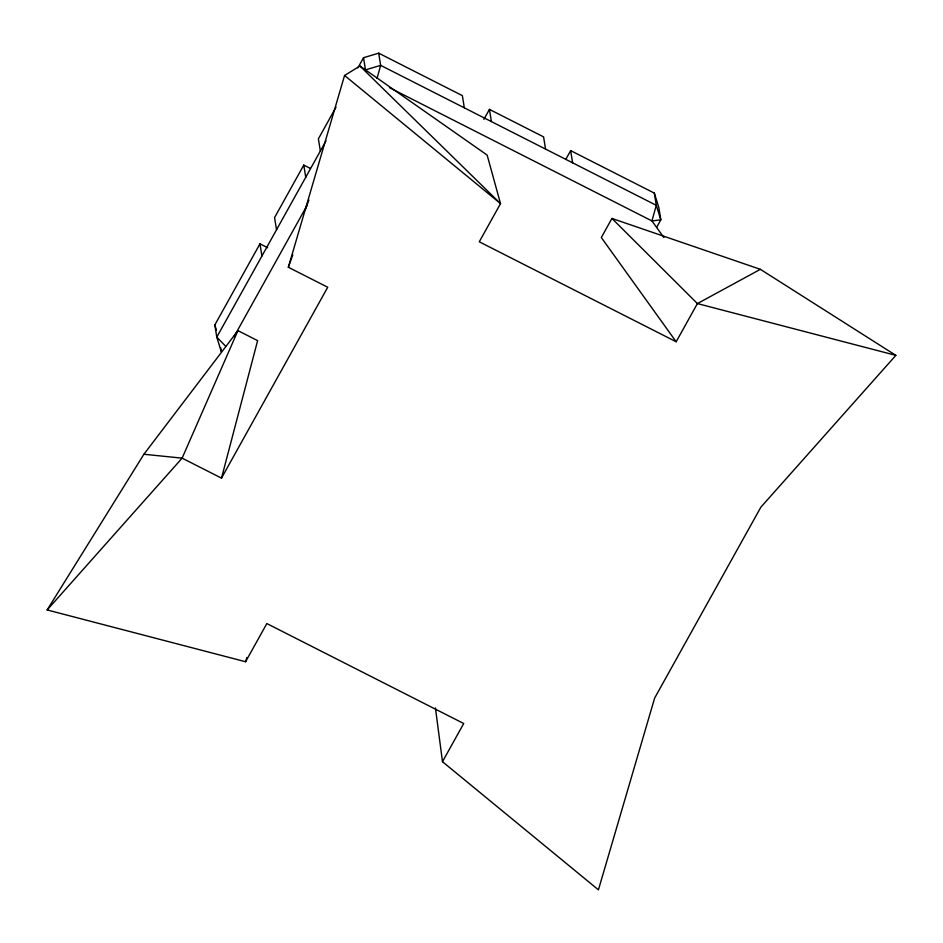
<?xml version="1.0" encoding="UTF-8"?>
<svg xmlns="http://www.w3.org/2000/svg" width="943" height="943" viewBox="0 0 943 943"><rect width="100%" height="100%" fill="white"/><g stroke="black" fill="none" stroke-linecap="round" stroke-linejoin="round"><path stroke-width="1.41" d="M143.902 454.255L182.129 458.145L221.499 478.136L257.628 340.623L237.942 330.628L143.902 454.255L47.15 609.944L245.593 661.738L266.834 623.559L463.72 723.517L442.479 761.696L598.428 889.838L654.654 698.044L760.871 507.169L895.85 355.358L760.376 269.333L611.936 218.446L601.316 237.53L676.166 341.755L697.407 303.575L760.376 269.333M377.035 78.387L380.642 65.35L378.685 53.162L363.538 57.712L357.892 67.849M221.499 478.136L327.728 287.25L288.346 267.258L344.572 75.475L359.943 66.022L487.142 155.076L500.521 203.617L479.28 241.797L676.166 341.755M245.593 661.738L246.854 657.507M288.346 267.258L292.79 254.775M305.273 209.641L308.915 200.057M237.942 330.628L182.129 458.145L47.15 609.944M220.662 347.613L221.31 351.68L216.784 337.134L214.827 324.946L259.973 243.824L267.671 247.738M310.212 168.337L303.787 165.084L274.578 217.574L276.523 229.762M336.026 107.148L318.392 138.833L320.349 151.021M325.983 140.884L216.784 337.134L225.636 346.211M234.029 336.663L306.958 205.621M483.9 119.348L489.441 109.388L543.581 136.876L545.537 149.077M565.8 159.343L570.656 150.621L654.336 193.115L658.862 207.649L660.819 219.837L656.587 227.452M895.85 355.358L697.407 303.575L611.936 218.446M378.685 53.162L462.365 95.644L464.321 107.832M389.435 87.652L651.955 220.933L663.907 237.577M344.572 75.475L500.521 203.617L359.943 66.022M214.827 324.946L216.477 330.239M654.336 193.115L656.281 205.303L660.819 219.837L651.955 220.933L656.281 205.303L380.642 65.35L365.483 69.9L363.538 57.712M570.656 150.621L572.601 162.821M489.441 109.388L491.397 121.576M303.787 165.084L305.744 177.272M259.973 243.824L261.918 256.013M435.43 707.945L442.479 761.696"/></g></svg>
